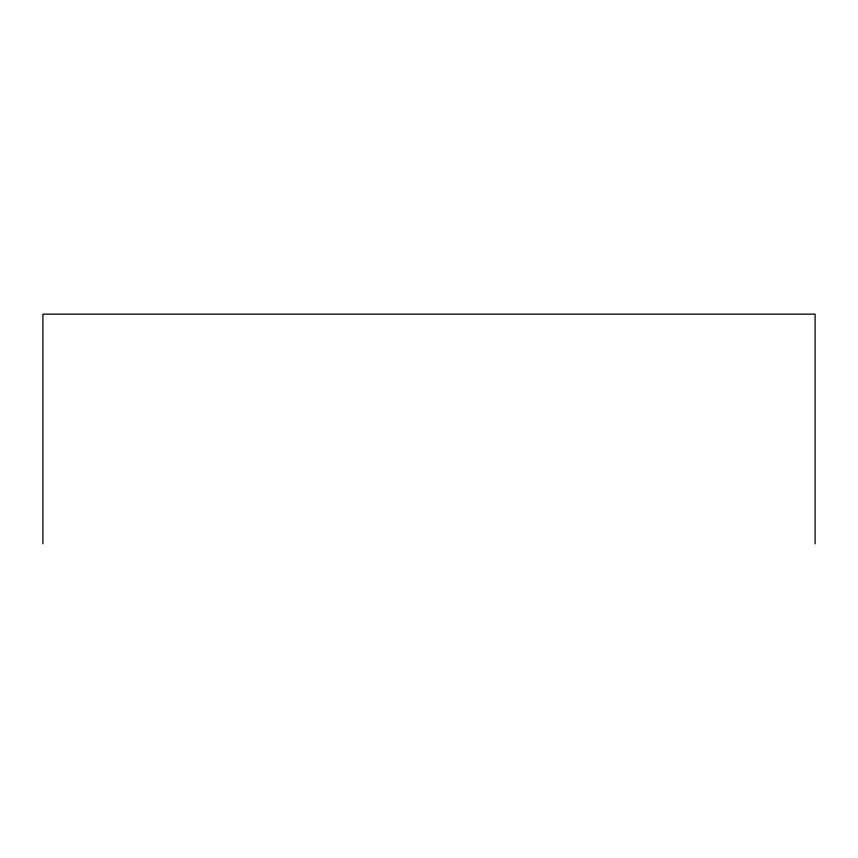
<?xml version="1.0" encoding="UTF-8"?>
<svg xmlns="http://www.w3.org/2000/svg" width="858" height="858" viewBox="0 0 858 858"><rect width="100%" height="100%" fill="white"/><g stroke="black" fill="none" stroke-linecap="round" stroke-linejoin="round"><path stroke-width="1.29" d="M815.1 543.854L815.1 314.146L42.9 314.146L42.9 543.854"/></g></svg>
